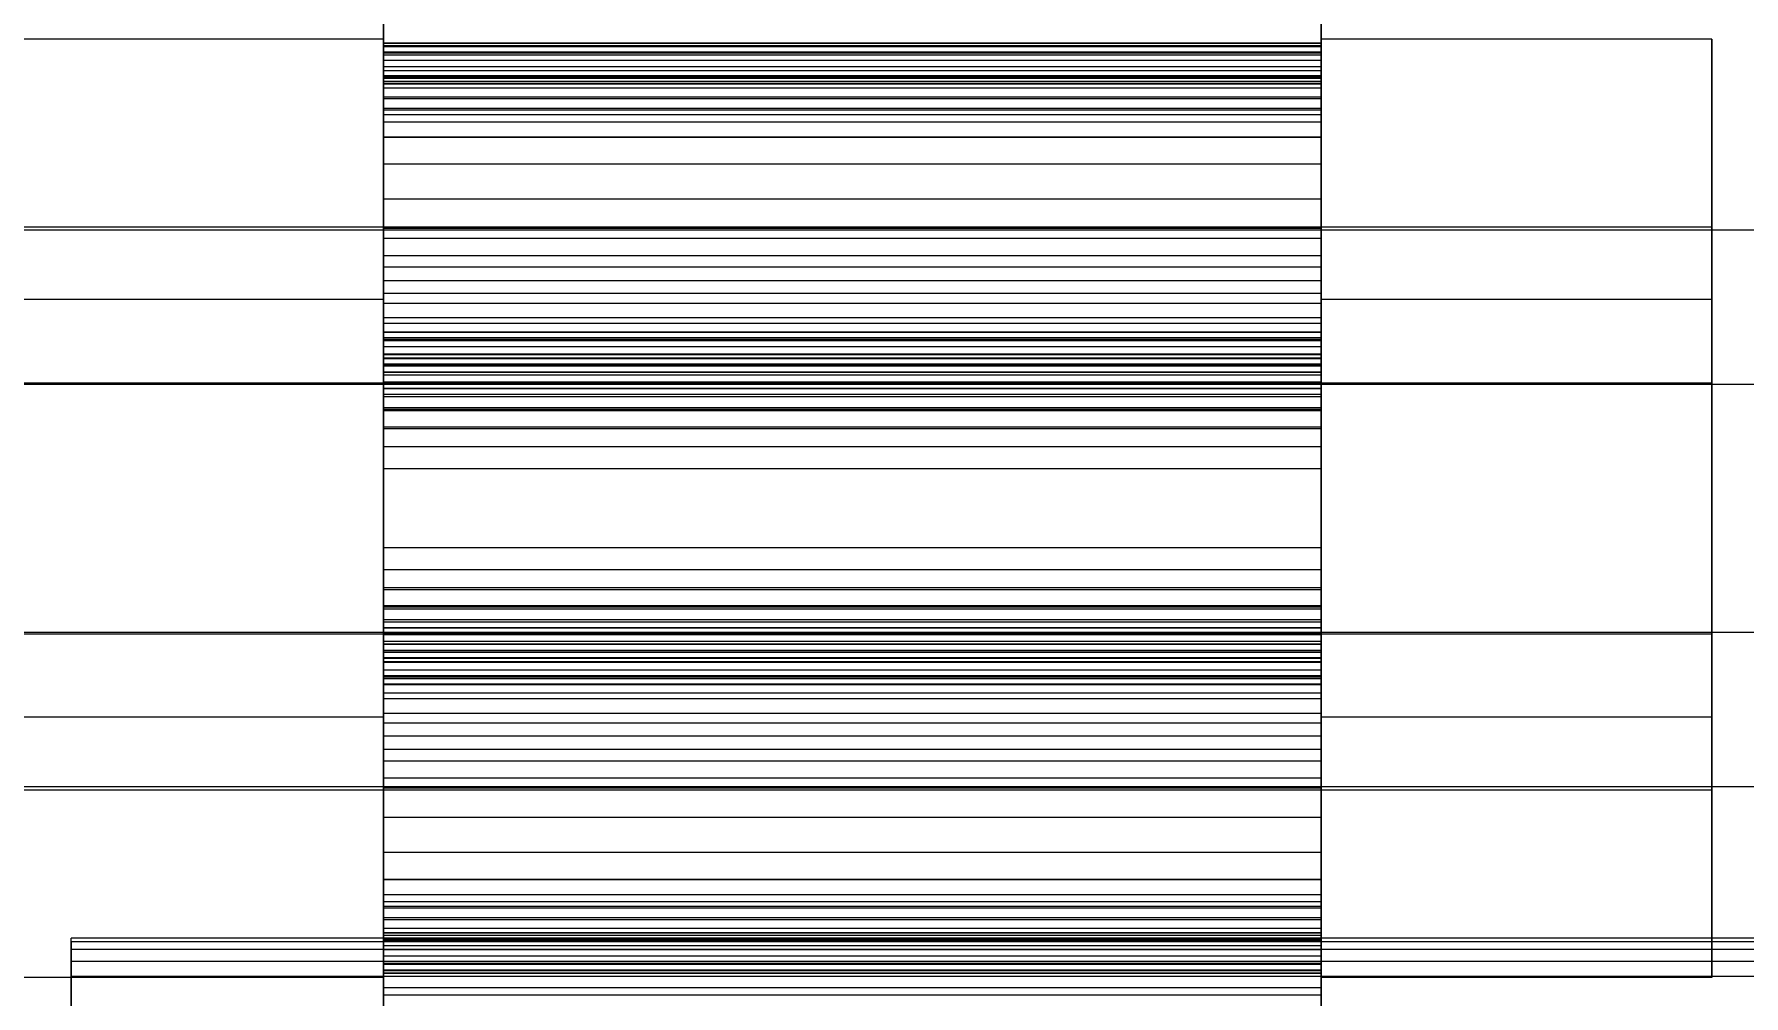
# Model space of a CAD drawing. Header units: millimetres. Extents: x -191664 to 191490, y -197311 to 10263.
# Drawn here: x 2517.6 to 2627, y -117066.2 to -117004.7 of the extents above; entities that cross this region are included whole.
import ezdxf

# ---------------------------------------------------------------- set-up
doc = ezdxf.new("R2010")
doc.units = ezdxf.units.MM
doc.layers.add('DET_briquetadora_frontal', color=7, linetype='Continuous', lineweight=0)
doc.layers.add('R15_COTAS_TRANSPORTE_P', color=1, linetype='Continuous', lineweight=0)
doc.dimstyles.new('PLANTA_20', dxfattribs={"dimtxt": 50, "dimasz": 30, "dimexe": 30, "dimexo": 16, "dimgap": 20, "dimtad": 1, "dimtih": 1, "dimtoh": 1, "dimdec": 1, "dimzin": 0, "dimdsep": 46, "dimcen": 0.09, "dimadec": 0, "dimazin": 0, "dimtfac": 1, "dimtdec": 4, "dimtofl": 0, "dimtmove": 0, "dimatfit": 3, "dimfxl": 1, "dimtolj": 1, "dimtzin": 0, "dimarcsym": 0})

# ---------------------------------------------------------------- blocks, each defined once
blk = doc.blocks.new('*D133')
at = {"layer": 'Defpoints', "color": 0, "transparency": 16777216}
for p in [(439.69, -194147.98), (217.89, -194406.09), (-500, -194490), (-500, -194490), (500, -194490)]:
    blk.add_point(p, dxfattribs=at)
at = {"layer": 'R15_COTAS_TRANSPORTE_P', "color": 0, "lineweight": -2, "transparency": 16777216}
blk.add_arc((-500, -194490), 722.77, 2.37834, 17.62166, dxfattribs=at)
at = {"layer": 'R15_COTAS_TRANSPORTE_P', "color": 0, "transparency": 16777216}
for points in [[(184.12, -194272.81), (193.59, -194269.58), (179.18, -194242.8)], [(227.15, -194459.9), (217.15, -194460.11), (222.77, -194490)]]:
    blk.add_solid(points, dxfattribs=at)

msp = doc.modelspace()

# ---------------------------------------------------------------- linework, layer by layer
at = {"layer": 'DET_briquetadora_frontal', "color": 9, "true_color": 0xb9c3c2}
for p, q in [((2540, -117009.59), (2540, -116996.8)), ((2600, -117009.59), (2600, -116996.8)), ((2540, -116998.37), (2540, -117011.32)), ((2600, -116998.37), (2600, -117011.32)), ((2540, -117003.92), (2540, -117005.46)), ((2540, -117006.06), (2540, -117004.39)), ((2600, -117003.92), (2600, -117005.46)), ((2600, -117006.06), (2600, -117004.39)), ((2540, -117005.05), (2515, -117005.05)), ((2540, -117008.19), (2540, -117005.05)), ((2540, -117005.05), (2540, -117007.86)), ((2540, -117005.32), (2540, -117005.29)), ((2600, -117005.29), (2540, -117005.29)), ((2540, -117005.29), (2540, -117005.47)), ((2540, -117005.52), (2540, -117005.32)), ((2600, -117005.32), (2540, -117005.32)), ((2600, -117005.46), (2540, -117005.46)), ((2540, -117005.46), (2540, -117006.81)), ((2600, -117005.47), (2540, -117005.47)), ((2540, -117005.47), (2540, -117005.93)), ((2540, -117005.88), (2540, -117005.52)), ((2600, -117005.52), (2540, -117005.52)), ((2540, -117011.36), (2540, -117005.72)), ((2540, -117005.72), (2540, -117005.89)), ((2540, -117006.4), (2540, -117005.88)), ((2600, -117005.88), (2540, -117005.88)), ((2625, -117005.05), (2600, -117005.05)), ((2600, -117008.19), (2600, -117005.05)), ((2600, -117005.05), (2600, -117007.86)), ((2600, -117005.32), (2600, -117005.29)), ((2600, -117005.29), (2600, -117005.47)), ((2600, -117005.52), (2600, -117005.32)), ((2600, -117005.46), (2600, -117006.81)), ((2600, -117005.47), (2600, -117005.93)), ((2600, -117005.88), (2600, -117005.52)), ((2600, -117011.36), (2600, -117005.72)), ((2600, -117005.72), (2600, -117005.89)), ((2600, -117006.4), (2600, -117005.88)), ((2625, -117005.05), (2625, -117008.19)), ((2625, -117007.86), (2625, -117005.05)), ((2625, -117005.89), (2625, -117005.72)), ((2625, -117005.72), (2625, -117011.36)), ((2540, -117005.89), (2540, -117011.84)), ((2600, -117005.93), (2540, -117005.93)), ((2540, -117005.93), (2540, -117009.59)), ((2540, -117007.56), (2540, -117006.06)), ((2600, -117006.06), (2540, -117006.06)), ((2540, -117007.06), (2540, -117006.4)), ((2600, -117006.4), (2540, -117006.4)), ((2600, -117006.81), (2540, -117006.81)), ((2540, -117006.81), (2540, -117007.88)), ((2600, -117005.89), (2600, -117011.84)), ((2600, -117005.93), (2600, -117009.59)), ((2600, -117007.56), (2600, -117006.06)), ((2600, -117007.06), (2600, -117006.4)), ((2600, -117006.81), (2600, -117007.88)), ((2625, -117011.84), (2625, -117005.89)), ((2540, -117007.87), (2540, -117007.06)), ((2600, -117007.06), (2540, -117007.06)), ((2540, -117007.5), (2540, -117007.39)), ((2600, -117007.39), (2540, -117007.39)), ((2540, -117007.39), (2540, -117007.48)), ((2600, -117007.48), (2540, -117007.48)), ((2540, -117007.48), (2540, -117007.74)), ((2540, -117007.91), (2540, -117007.5)), ((2600, -117007.5), (2540, -117007.5)), ((2540, -117008.86), (2540, -117007.56)), ((2600, -117007.56), (2540, -117007.56)), ((2600, -117007.74), (2540, -117007.74)), ((2540, -117007.74), (2540, -117008.17)), ((2540, -117007.86), (2540, -117016.05)), ((2540, -117015.27), (2540, -117007.87)), ((2600, -117007.87), (2540, -117007.87)), ((2600, -117007.88), (2540, -117007.88)), ((2540, -117007.88), (2540, -117011.3)), ((2540, -117011.32), (2540, -117007.91)), ((2600, -117007.91), (2540, -117007.91)), ((2600, -117007.87), (2600, -117007.06)), ((2600, -117007.5), (2600, -117007.39)), ((2600, -117007.39), (2600, -117007.48)), ((2600, -117007.48), (2600, -117007.74)), ((2600, -117007.91), (2600, -117007.5)), ((2600, -117008.86), (2600, -117007.56)), ((2600, -117007.74), (2600, -117008.17)), ((2600, -117007.86), (2600, -117016.05)), ((2600, -117015.27), (2600, -117007.87)), ((2600, -117007.88), (2600, -117011.3)), ((2600, -117011.32), (2600, -117007.91)), ((2625, -117016.05), (2625, -117007.86)), ((2600, -117008.17), (2540, -117008.17)), ((2540, -117008.17), (2540, -117008.74)), ((2540, -117016.65), (2540, -117008.19)), ((2600, -117008.74), (2540, -117008.74)), ((2540, -117008.74), (2540, -117009.47)), ((2540, -117009.88), (2540, -117008.86)), ((2600, -117008.86), (2540, -117008.86)), ((2600, -117008.17), (2600, -117008.74)), ((2600, -117016.65), (2600, -117008.19)), ((2600, -117008.74), (2600, -117009.47)), ((2600, -117009.88), (2600, -117008.86)), ((2625, -117008.19), (2625, -117016.65)), ((2600, -117009.47), (2540, -117009.47)), ((2540, -117009.47), (2540, -117010.34)), ((2600, -117009.59), (2540, -117009.59)), ((2540, -117013.04), (2540, -117009.88)), ((2600, -117009.88), (2540, -117009.88)), ((2600, -117009.47), (2600, -117010.34)), ((2600, -117013.04), (2600, -117009.88)), ((2600, -117010.34), (2540, -117010.34)), ((2540, -117010.34), (2540, -117017.79)), ((2600, -117011.3), (2540, -117011.3)), ((2540, -117011.3), (2540, -117025.19)), ((2600, -117011.32), (2540, -117011.32)), ((2600, -117010.34), (2600, -117017.79)), ((2600, -117011.3), (2600, -117025.19)), ((2540, -117021.69), (2540, -117011.36)), ((2540, -117011.84), (2540, -117022.38)), ((2600, -117021.69), (2600, -117011.36)), ((2600, -117011.84), (2600, -117022.38)), ((2625, -117011.36), (2625, -117021.69)), ((2625, -117022.38), (2625, -117011.84)), ((2540, -117027.02), (2540, -117013.04)), ((2600, -117013.04), (2540, -117013.04)), ((2600, -117027.02), (2600, -117013.04)), ((2540, -117017.15), (2540, -117015.27)), ((2600, -117015.27), (2540, -117015.27)), ((2600, -117017.15), (2600, -117015.27)), ((2540, -117016.05), (2540, -117028)), ((2540, -117028.75), (2540, -117016.65)), ((2600, -117016.05), (2600, -117028)), ((2600, -117028.75), (2600, -117016.65)), ((2625, -117028), (2625, -117016.05)), ((2625, -117016.65), (2625, -117028.75)), ((2690, -117017.25), (2450, -117017.25)), ((2515, -117017.05), (2625, -117017.05)), ((2540, -117018.89), (2540, -117017.15)), ((2600, -117017.15), (2540, -117017.15)), ((2600, -117017.79), (2540, -117017.79)), ((2540, -117017.79), (2540, -117019.62)), ((2600, -117018.89), (2600, -117017.15)), ((2600, -117017.79), (2600, -117019.62)), ((2625, -117018.73), (2625, -117017.05)), ((2625, -117017.05), (2625, -117018.93)), ((2625, -117017.55), (2625, -117017.45)), ((2625, -117017.45), (2625, -117020.83)), ((2625, -117021.12), (2625, -117017.55)), ((2540, -117020.49), (2540, -117018.89)), ((2600, -117018.89), (2540, -117018.89)), ((2600, -117020.49), (2600, -117018.89)), ((2625, -117023.65), (2625, -117018.73)), ((2625, -117018.93), (2625, -117024.01)), ((2600, -117019.62), (2540, -117019.62)), ((2540, -117019.62), (2540, -117021.31)), ((2600, -117019.62), (2600, -117021.31)), ((2540, -117021.94), (2540, -117020.49)), ((2600, -117020.49), (2540, -117020.49)), ((2600, -117021.94), (2600, -117020.49)), ((2625, -117020.83), (2625, -117027.03)), ((2625, -117027.45), (2625, -117021.12)), ((2540, -117021.69), (2515, -117021.69)), ((2600, -117021.31), (2540, -117021.31)), ((2540, -117021.31), (2540, -117022.86)), ((2540, -117034.67), (2540, -117021.69)), ((2540, -117023.23), (2540, -117021.94)), ((2600, -117021.94), (2540, -117021.94)), ((2600, -117021.31), (2600, -117022.86)), ((2625, -117021.69), (2600, -117021.69)), ((2600, -117034.67), (2600, -117021.69)), ((2600, -117023.23), (2600, -117021.94)), ((2625, -117021.69), (2625, -117034.67)), ((2540, -117022.38), (2540, -117035.43)), ((2600, -117022.86), (2540, -117022.86)), ((2540, -117022.86), (2540, -117024.25)), ((2540, -117024.33), (2540, -117023.23)), ((2600, -117023.23), (2540, -117023.23)), ((2600, -117022.38), (2600, -117035.43)), ((2600, -117022.86), (2600, -117024.25)), ((2600, -117024.33), (2600, -117023.23)), ((2625, -117035.43), (2625, -117022.38)), ((2540, -117025.19), (2540, -117023.77)), ((2600, -117023.77), (2540, -117023.77)), ((2540, -117023.77), (2540, -117023.81)), ((2600, -117023.81), (2540, -117023.81)), ((2540, -117023.81), (2540, -117024.15)), ((2600, -117024.15), (2540, -117024.15)), ((2540, -117024.15), (2540, -117024.71)), ((2600, -117024.25), (2540, -117024.25)), ((2540, -117024.25), (2540, -117025.49)), ((2540, -117025.23), (2540, -117024.33)), ((2600, -117024.33), (2540, -117024.33)), ((2600, -117025.19), (2600, -117023.77)), ((2600, -117023.77), (2600, -117023.81)), ((2600, -117023.81), (2600, -117024.15)), ((2600, -117024.15), (2600, -117024.71)), ((2600, -117024.25), (2600, -117025.49)), ((2600, -117025.23), (2600, -117024.33)), ((2625, -117030.82), (2625, -117023.65)), ((2625, -117024.01), (2625, -117031.27)), ((2600, -117024.71), (2540, -117024.71)), ((2540, -117024.71), (2540, -117025.44)), ((2600, -117025.19), (2540, -117025.19)), ((2540, -117025.83), (2540, -117025.23)), ((2600, -117025.23), (2540, -117025.23)), ((2600, -117025.44), (2540, -117025.44)), ((2540, -117025.44), (2540, -117026.34)), ((2600, -117025.49), (2540, -117025.49)), ((2540, -117025.49), (2540, -117026.54)), ((2600, -117024.71), (2600, -117025.44)), ((2600, -117025.83), (2600, -117025.23)), ((2600, -117025.44), (2600, -117026.34)), ((2600, -117025.49), (2600, -117026.54)), ((2540, -117026.99), (2540, -117025.83)), ((2600, -117025.83), (2540, -117025.83)), ((2540, -117025.96), (2540, -117025.86)), ((2600, -117025.86), (2540, -117025.86)), ((2540, -117025.86), (2540, -117027.02)), ((2540, -117026.36), (2540, -117025.96)), ((2600, -117025.96), (2540, -117025.96)), ((2600, -117026.34), (2540, -117026.34)), ((2540, -117026.34), (2540, -117027.4)), ((2540, -117026.97), (2540, -117026.36)), ((2600, -117026.36), (2540, -117026.36)), ((2600, -117026.54), (2540, -117026.54)), ((2540, -117026.54), (2540, -117027.38)), ((2600, -117026.99), (2600, -117025.83)), ((2600, -117025.96), (2600, -117025.86)), ((2600, -117025.86), (2600, -117027.02)), ((2600, -117026.36), (2600, -117025.96)), ((2600, -117026.34), (2600, -117027.4)), ((2600, -117026.97), (2600, -117026.36)), ((2600, -117026.54), (2600, -117027.38)), ((2690, -117027.12), (2450, -117027.12)), ((2515, -117027.03), (2625, -117027.03)), ((2540, -117027.77), (2540, -117026.97)), ((2600, -117026.97), (2540, -117026.97)), ((2540, -117041.28), (2540, -117026.99)), ((2600, -117026.99), (2540, -117026.99)), ((2600, -117027.02), (2540, -117027.02)), ((2600, -117027.38), (2540, -117027.38)), ((2540, -117027.38), (2540, -117027.92)), ((2600, -117027.4), (2540, -117027.4)), ((2540, -117027.4), (2540, -117028.61)), ((2600, -117027.77), (2600, -117026.97)), ((2600, -117041.28), (2600, -117026.99)), ((2600, -117027.38), (2600, -117027.92)), ((2600, -117027.4), (2600, -117028.61)), ((2625, -117027.03), (2625, -117034.82)), ((2625, -117035.28), (2625, -117027.45)), ((2540, -117028.73), (2540, -117027.77)), ((2600, -117027.77), (2540, -117027.77)), ((2600, -117027.92), (2540, -117027.92)), ((2540, -117027.92), (2540, -117028.82)), ((2540, -117028), (2540, -117041.35)), ((2600, -117028.61), (2540, -117028.61)), ((2540, -117028.61), (2540, -117029.96)), ((2540, -117029.85), (2540, -117028.73)), ((2600, -117028.73), (2540, -117028.73)), ((2540, -117042.1), (2540, -117028.75)), ((2600, -117028.82), (2540, -117028.82)), ((2540, -117028.82), (2540, -117043.11)), ((2600, -117028.73), (2600, -117027.77)), ((2600, -117027.92), (2600, -117028.82)), ((2600, -117028), (2600, -117041.35)), ((2600, -117028.61), (2600, -117029.96)), ((2600, -117029.85), (2600, -117028.73)), ((2600, -117042.1), (2600, -117028.75)), ((2600, -117028.82), (2600, -117043.11)), ((2625, -117041.35), (2625, -117028)), ((2625, -117028.75), (2625, -117042.1)), ((2540, -117031.11), (2540, -117029.85)), ((2600, -117029.85), (2540, -117029.85)), ((2600, -117031.11), (2600, -117029.85)), ((2600, -117029.96), (2540, -117029.96)), ((2540, -117029.96), (2540, -117037.58)), ((2600, -117029.96), (2600, -117037.58)), ((2625, -117038.83), (2625, -117030.82)), ((2540, -117032.52), (2540, -117031.11)), ((2600, -117031.11), (2540, -117031.11)), ((2600, -117032.52), (2600, -117031.11)), ((2625, -117031.27), (2625, -117039.28)), ((2540, -117040.14), (2540, -117032.52)), ((2600, -117032.52), (2540, -117032.52)), ((2600, -117040.14), (2600, -117032.52)), ((2540, -117047.72), (2540, -117034.67)), ((2600, -117047.72), (2600, -117034.67)), ((2625, -117034.67), (2625, -117047.72)), ((2625, -117034.82), (2625, -117042.65)), ((2625, -117043.07), (2625, -117035.28)), ((2540, -117035.43), (2540, -117048.41)), ((2600, -117035.43), (2600, -117048.41)), ((2625, -117048.41), (2625, -117035.43)), ((2600, -117037.58), (2540, -117037.58)), ((2540, -117037.58), (2540, -117038.99)), ((2600, -117037.58), (2600, -117038.99)), ((2600, -117038.99), (2540, -117038.99)), ((2540, -117038.99), (2540, -117040.25)), ((2600, -117038.99), (2600, -117040.25)), ((2625, -117046.09), (2625, -117038.83)), ((2625, -117039.28), (2625, -117046.45)), ((2540, -117041.49), (2540, -117040.14)), ((2600, -117040.14), (2540, -117040.14)), ((2600, -117040.25), (2540, -117040.25)), ((2540, -117040.25), (2540, -117041.37)), ((2600, -117041.49), (2600, -117040.14)), ((2600, -117040.25), (2600, -117041.37)), ((2540, -117042.18), (2540, -117041.28)), ((2600, -117041.28), (2540, -117041.28)), ((2540, -117041.35), (2540, -117053.45)), ((2600, -117041.37), (2540, -117041.37)), ((2540, -117041.37), (2540, -117042.33)), ((2540, -117042.7), (2540, -117041.49)), ((2600, -117041.49), (2540, -117041.49)), ((2600, -117042.18), (2600, -117041.28)), ((2600, -117041.35), (2600, -117053.45)), ((2600, -117041.37), (2600, -117042.33)), ((2600, -117042.7), (2600, -117041.49)), ((2625, -117053.45), (2625, -117041.35)), ((2690, -117042.98), (2450, -117042.98)), ((2515, -117043.07), (2625, -117043.07)), ((2540, -117054.05), (2540, -117042.1)), ((2540, -117042.72), (2540, -117042.18)), ((2600, -117042.18), (2540, -117042.18)), ((2600, -117042.33), (2540, -117042.33)), ((2540, -117042.33), (2540, -117043.13)), ((2540, -117043.76), (2540, -117042.7)), ((2600, -117042.7), (2540, -117042.7)), ((2540, -117043.56), (2540, -117042.72)), ((2600, -117042.72), (2540, -117042.72)), ((2600, -117054.05), (2600, -117042.1)), ((2600, -117042.72), (2600, -117042.18)), ((2600, -117042.33), (2600, -117043.13)), ((2600, -117043.76), (2600, -117042.7)), ((2600, -117043.56), (2600, -117042.72)), ((2625, -117042.1), (2625, -117054.05)), ((2625, -117042.65), (2625, -117048.98)), ((2625, -117049.27), (2625, -117043.07)), ((2540, -117044.24), (2540, -117043.08)), ((2600, -117043.08), (2540, -117043.08)), ((2540, -117043.08), (2540, -117057.06)), ((2600, -117043.11), (2540, -117043.11)), ((2540, -117043.11), (2540, -117044.27)), ((2600, -117043.13), (2540, -117043.13)), ((2540, -117043.13), (2540, -117043.74)), ((2540, -117044.61), (2540, -117043.56)), ((2600, -117043.56), (2540, -117043.56)), ((2600, -117043.74), (2540, -117043.74)), ((2540, -117043.74), (2540, -117044.14)), ((2540, -117044.66), (2540, -117043.76)), ((2600, -117043.76), (2540, -117043.76)), ((2600, -117044.14), (2540, -117044.14)), ((2540, -117044.14), (2540, -117044.24)), ((2600, -117044.24), (2600, -117043.08)), ((2600, -117043.08), (2600, -117057.06)), ((2600, -117043.11), (2600, -117044.27)), ((2600, -117043.13), (2600, -117043.74)), ((2600, -117044.61), (2600, -117043.56)), ((2600, -117043.74), (2600, -117044.14)), ((2600, -117044.66), (2600, -117043.76)), ((2600, -117044.14), (2600, -117044.24)), ((2600, -117044.24), (2540, -117044.24)), ((2600, -117044.27), (2540, -117044.27)), ((2540, -117044.27), (2540, -117044.87)), ((2540, -117045.84), (2540, -117044.61)), ((2600, -117044.61), (2540, -117044.61)), ((2540, -117045.39), (2540, -117044.66)), ((2600, -117044.66), (2540, -117044.66)), ((2600, -117044.87), (2540, -117044.87)), ((2540, -117044.87), (2540, -117045.77)), ((2540, -117058.8), (2540, -117044.91)), ((2600, -117044.91), (2540, -117044.91)), ((2540, -117044.91), (2540, -117046.33)), ((2600, -117044.27), (2600, -117044.87)), ((2600, -117045.84), (2600, -117044.61)), ((2600, -117045.39), (2600, -117044.66)), ((2600, -117044.87), (2600, -117045.77)), ((2600, -117058.8), (2600, -117044.91)), ((2600, -117044.91), (2600, -117046.33)), ((2540, -117045.95), (2540, -117045.39)), ((2600, -117045.39), (2540, -117045.39)), ((2600, -117045.77), (2540, -117045.77)), ((2540, -117045.77), (2540, -117046.87)), ((2540, -117047.24), (2540, -117045.84)), ((2600, -117045.84), (2540, -117045.84)), ((2540, -117046.29), (2540, -117045.95)), ((2600, -117045.95), (2540, -117045.95)), ((2540, -117046.33), (2540, -117046.29)), ((2600, -117046.29), (2540, -117046.29)), ((2600, -117046.33), (2540, -117046.33)), ((2600, -117045.95), (2600, -117045.39)), ((2600, -117045.77), (2600, -117046.87)), ((2600, -117047.24), (2600, -117045.84)), ((2600, -117046.29), (2600, -117045.95)), ((2600, -117046.33), (2600, -117046.29)), ((2625, -117051.17), (2625, -117046.09)), ((2600, -117046.87), (2540, -117046.87)), ((2540, -117046.87), (2540, -117048.16)), ((2540, -117048.79), (2540, -117047.24)), ((2600, -117047.24), (2540, -117047.24)), ((2600, -117046.87), (2600, -117048.16)), ((2600, -117048.79), (2600, -117047.24)), ((2625, -117046.45), (2625, -117051.37)), ((2540, -117048.41), (2515, -117048.41)), ((2540, -117058.26), (2540, -117047.72)), ((2600, -117048.16), (2540, -117048.16)), ((2540, -117048.16), (2540, -117049.61)), ((2540, -117048.41), (2540, -117058.74)), ((2600, -117058.26), (2600, -117047.72)), ((2600, -117048.16), (2600, -117049.61)), ((2600, -117048.41), (2600, -117058.74)), ((2625, -117048.41), (2600, -117048.41)), ((2625, -117047.72), (2625, -117058.26)), ((2625, -117058.74), (2625, -117048.41)), ((2540, -117050.48), (2540, -117048.79)), ((2600, -117048.79), (2540, -117048.79)), ((2600, -117049.61), (2540, -117049.61)), ((2540, -117049.61), (2540, -117051.21)), ((2600, -117050.48), (2600, -117048.79)), ((2600, -117049.61), (2600, -117051.21)), ((2625, -117048.98), (2625, -117052.55)), ((2625, -117052.65), (2625, -117049.27)), ((2540, -117052.31), (2540, -117050.48)), ((2600, -117050.48), (2540, -117050.48)), ((2600, -117052.31), (2600, -117050.48)), ((2600, -117051.21), (2540, -117051.21)), ((2540, -117051.21), (2540, -117052.95)), ((2600, -117051.21), (2600, -117052.95)), ((2625, -117053.05), (2625, -117051.17)), ((2625, -117051.37), (2625, -117053.05)), ((2690, -117052.85), (2450, -117052.85)), ((2540, -117059.76), (2540, -117052.31)), ((2600, -117052.31), (2540, -117052.31)), ((2600, -117059.76), (2600, -117052.31)), ((2625, -117052.55), (2625, -117052.65)), ((2515, -117053.05), (2625, -117053.05)), ((2600, -117052.95), (2540, -117052.95)), ((2540, -117052.95), (2540, -117054.83)), ((2540, -117053.45), (2540, -117061.91)), ((2600, -117052.95), (2600, -117054.83)), ((2600, -117053.45), (2600, -117061.91)), ((2625, -117061.91), (2625, -117053.45)), ((2540, -117062.24), (2540, -117054.05)), ((2600, -117054.83), (2540, -117054.83)), ((2540, -117054.83), (2540, -117062.23)), ((2600, -117062.24), (2600, -117054.05)), ((2600, -117054.83), (2600, -117062.23)), ((2625, -117054.05), (2625, -117062.24)), ((2600, -117057.06), (2540, -117057.06)), ((2540, -117057.06), (2540, -117060.22)), ((2600, -117057.06), (2600, -117060.22)), ((2540, -117064.21), (2540, -117058.26)), ((2600, -117064.21), (2600, -117058.26)), ((2625, -117058.26), (2625, -117064.21)), ((2540, -117058.74), (2540, -117064.38)), ((2540, -117071.73), (2540, -117058.78)), ((2600, -117058.78), (2540, -117058.78)), ((2540, -117058.78), (2540, -117062.19)), ((2540, -117062.22), (2540, -117058.8)), ((2600, -117058.8), (2540, -117058.8)), ((2600, -117058.74), (2600, -117064.38)), ((2600, -117071.73), (2600, -117058.78)), ((2600, -117058.78), (2600, -117062.19)), ((2600, -117062.22), (2600, -117058.8)), ((2625, -117064.38), (2625, -117058.74)), ((2540, -117060.63), (2540, -117059.76)), ((2600, -117059.76), (2540, -117059.76)), ((2600, -117060.22), (2540, -117060.22)), ((2540, -117060.22), (2540, -117061.24)), ((2540, -117064.17), (2540, -117060.51)), ((2600, -117060.51), (2540, -117060.51)), ((2540, -117060.51), (2540, -117073.3)), ((2600, -117060.63), (2600, -117059.76)), ((2600, -117060.22), (2600, -117061.24)), ((2600, -117064.17), (2600, -117060.51)), ((2600, -117060.51), (2600, -117073.3)), ((2540, -117061.36), (2540, -117060.63)), ((2600, -117060.63), (2540, -117060.63)), ((2600, -117061.24), (2540, -117061.24)), ((2540, -117061.24), (2540, -117062.54)), ((2540, -117061.93), (2540, -117061.36)), ((2600, -117061.36), (2540, -117061.36)), ((2600, -117061.36), (2600, -117060.63)), ((2600, -117061.24), (2600, -117062.54)), ((2600, -117061.93), (2600, -117061.36)), ((2520, -117067.25), (2520, -117062.53)), ((2720, -117062.53), (2520, -117062.53)), ((2540, -117061.91), (2540, -117065.05)), ((2540, -117062.36), (2540, -117061.93)), ((2600, -117061.93), (2540, -117061.93)), ((2600, -117062.19), (2540, -117062.19)), ((2540, -117062.19), (2540, -117062.59)), ((2540, -117063.29), (2540, -117062.22)), ((2600, -117062.22), (2540, -117062.22)), ((2600, -117062.23), (2540, -117062.23)), ((2540, -117062.23), (2540, -117063.04)), ((2540, -117065.05), (2540, -117062.24)), ((2540, -117062.62), (2540, -117062.36)), ((2600, -117062.36), (2540, -117062.36)), ((2600, -117062.54), (2540, -117062.54)), ((2540, -117062.54), (2540, -117064.04)), ((2600, -117062.59), (2540, -117062.59)), ((2540, -117062.59), (2540, -117062.71)), ((2540, -117062.71), (2540, -117062.62)), ((2600, -117062.62), (2540, -117062.62)), ((2600, -117062.71), (2540, -117062.71)), ((2600, -117061.91), (2600, -117065.05)), ((2600, -117062.36), (2600, -117061.93)), ((2600, -117062.19), (2600, -117062.59)), ((2600, -117063.29), (2600, -117062.22)), ((2600, -117062.23), (2600, -117063.04)), ((2600, -117065.05), (2600, -117062.24)), ((2600, -117062.62), (2600, -117062.36)), ((2600, -117062.54), (2600, -117064.04)), ((2600, -117062.59), (2600, -117062.71)), ((2600, -117062.71), (2600, -117062.62)), ((2625, -117065.05), (2625, -117061.91)), ((2625, -117062.24), (2625, -117065.05)), ((2520, -117063.27), (2520, -117062.78)), ((2720, -117062.78), (2520, -117062.78)), ((2520, -117062.78), (2520, -117067.4)), ((2520, -117068.08), (2520, -117063.27)), ((2720, -117063.27), (2520, -117063.27)), ((2600, -117063.04), (2540, -117063.04)), ((2540, -117063.04), (2540, -117063.7)), ((2540, -117064.63), (2540, -117063.29)), ((2600, -117063.29), (2540, -117063.29)), ((2600, -117063.7), (2540, -117063.7)), ((2540, -117063.7), (2540, -117064.22)), ((2600, -117063.04), (2600, -117063.7)), ((2600, -117064.63), (2600, -117063.29)), ((2600, -117063.7), (2600, -117064.22)), ((2520, -117065), (2520, -117064.03)), ((2720, -117064.03), (2520, -117064.03)), ((2520, -117064.03), (2520, -117068.53)), ((2600, -117064.04), (2540, -117064.04)), ((2540, -117064.04), (2540, -117065.71)), ((2540, -117064.63), (2540, -117064.17)), ((2600, -117064.17), (2540, -117064.17)), ((2540, -117064.38), (2540, -117064.21)), ((2600, -117064.22), (2540, -117064.22)), ((2540, -117064.22), (2540, -117064.58)), ((2600, -117064.58), (2540, -117064.58)), ((2540, -117064.58), (2540, -117064.78)), ((2540, -117064.81), (2540, -117064.63)), ((2600, -117064.63), (2540, -117064.63)), ((2540, -117066.18), (2540, -117064.63)), ((2600, -117064.78), (2540, -117064.78)), ((2540, -117064.78), (2540, -117064.81)), ((2600, -117064.81), (2540, -117064.81)), ((2600, -117064.04), (2600, -117065.71)), ((2600, -117064.63), (2600, -117064.17)), ((2600, -117064.38), (2600, -117064.21)), ((2600, -117064.22), (2600, -117064.58)), ((2600, -117064.58), (2600, -117064.78)), ((2600, -117064.81), (2600, -117064.63)), ((2600, -117066.18), (2600, -117064.63)), ((2600, -117064.78), (2600, -117064.81)), ((2625, -117064.21), (2625, -117064.38)), ((2540, -117065.05), (2515, -117065.05)), ((2520, -117069.89), (2520, -117065)), ((2720, -117065), (2520, -117065)), ((2600, -117065.71), (2540, -117065.71)), ((2540, -117065.71), (2540, -117067.53)), ((2625, -117065.05), (2600, -117065.05)), ((2600, -117065.71), (2600, -117067.53)), ((2540, -117067.89), (2540, -117066.18)), ((2600, -117066.18), (2540, -117066.18)), ((2600, -117067.89), (2600, -117066.18))]:
    msp.add_line(p, q, dxfattribs=at)

# ---------------------------------------------------------------- dimensions: what is measured, and where the dimension line sits
at = {"layer": 'R15_COTAS_TRANSPORTE_P'}
dim = msp.add_angular_dim_2l(base=(217.89, -194406.09), line1=((-500, -194490), (500, -194490)), line2=((-500, -194490), (439.69, -194147.98)), dimstyle='PLANTA_20', dxfattribs=at)
dim.commit()
dim.dimension.update_dxf_attribs({"geometry": '*D133', "text_midpoint": (191490.46, -33543.69)})

doc.saveas('drawing.dxf')
